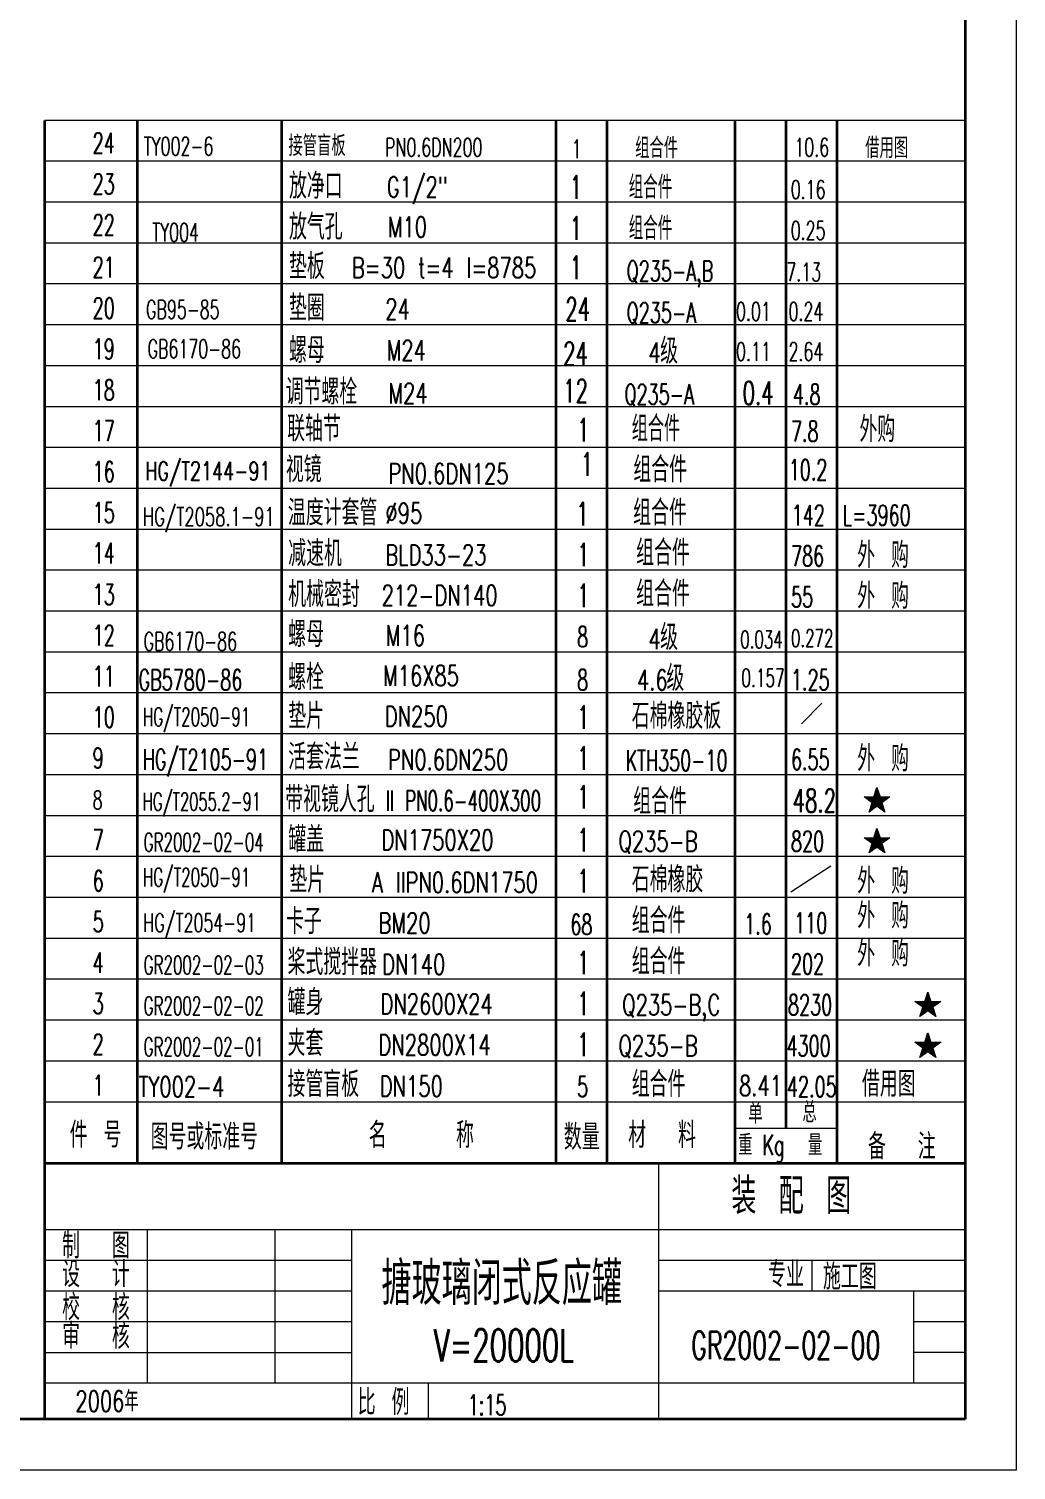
# Model space of a CAD drawing. Extents: x 639 to 1233, y 0 to 841.
# Drawn here: x 1040 to 1233.1, y 0 to 281.9 of the extents above; entities that cross this region are included whole.
import ezdxf

# ---------------------------------------------------------------- set-up
doc = ezdxf.new("R2010")
doc.units = 0
doc.header["$LTSCALE"] = 10
doc.header["$MEASUREMENT"] = 0
doc.layers.get('0').update_dxf_attribs({"linetype": 'CONTINUOUS', "lineweight": 18})
doc.layers.add('1', color=1, linetype='CONTINUOUS', lineweight=35)
doc.layers.add('14', color=7, linetype='CONTINUOUS', lineweight=18)
doc.styles.add('HZ', font='txt', dxfattribs={"width": 0.5, "bigfont": 'hztxt'})
doc.styles.get("Standard").update_dxf_attribs({"font": 'txt.shx', "width": 0.7, "bigfont": 'hztxt.shx'})

msp = doc.modelspace()

# ---------------------------------------------------------------- hatches: boundary and pattern name
at = {"linetype": 'Continuous'}
h = msp.add_hatch(dxfattribs=at)
h.set_pattern_fill('ANSI37', color=256, style=0)
h.set_pattern_definition([(45, (776.3505, -504.51028), (-0.088388348, 0.088388348), []), (135, (776.3505, -504.51028), (-0.088388348, -0.088388348), [])])
h.paths.add_polyline_path([(1205.91389, 133.51788), (1205.31802, 131.68399), (1203.38976, 131.68399), (1204.94976, 130.55059), (1204.35389, 128.7167), (1205.91389, 129.85011), (1207.47388, 128.7167), (1206.87802, 130.55059), (1208.43802, 131.68399), (1206.50975, 131.68399)])
h = msp.add_hatch(dxfattribs=at)
h.set_pattern_fill('ANSI37', color=256, style=0)
h.set_pattern_definition([(45, (776.3505, -512.51028), (-0.088388348, 0.088388348), []), (135, (776.3505, -512.51028), (-0.088388348, -0.088388348), [])])
h.paths.add_polyline_path([(1205.91389, 125.51788), (1205.31802, 123.68399), (1203.38976, 123.68399), (1204.94976, 122.55059), (1204.35389, 120.7167), (1205.91389, 121.85011), (1207.47388, 120.7167), (1206.87802, 122.55059), (1208.43802, 123.68399), (1206.50975, 123.68399)])
h = msp.add_hatch(dxfattribs=at)
h.set_pattern_fill('ANSI37', color=256, style=0)
h.set_pattern_definition([(45, (786.30941, -544.51028), (-0.088388348, 0.088388348), []), (135, (786.30941, -544.51028), (-0.088388348, -0.088388348), [])])
h.paths.add_polyline_path([(1215.87279, 93.51788), (1215.27693, 91.68399), (1213.34867, 91.68399), (1214.90866, 90.55059), (1214.3128, 88.7167), (1215.87279, 89.85011), (1217.43279, 88.7167), (1216.83692, 90.55059), (1218.39692, 91.68399), (1216.46866, 91.68399)])
h = msp.add_hatch(dxfattribs=at)
h.set_pattern_fill('ANSI37', color=256, style=0)
h.set_pattern_definition([(45, (786.30941, -552.51028), (-0.088388348, 0.088388348), []), (135, (786.30941, -552.51028), (-0.088388348, -0.088388348), [])])
h.paths.add_polyline_path([(1215.87279, 85.51788), (1215.27693, 83.68399), (1213.34867, 83.68399), (1214.90866, 82.55059), (1214.3128, 80.7167), (1215.87279, 81.85011), (1217.43279, 80.7167), (1216.83692, 82.55059), (1218.39692, 83.68399), (1216.46866, 83.68399)])

# ---------------------------------------------------------------- linework, layer by layer
for p, q in [((1233.14473, 841), (1233.14473, 0)), ((1223.14473, 264), (1043.14473, 264)), ((1223.14473, 256), (1043.14473, 256)), ((1223.14473, 248), (1043.14473, 248)), ((1223.14473, 240), (1043.14473, 240)), ((1223.14473, 240), (1043.14473, 240)), ((1223.14473, 232), (1043.14473, 232)), ((1223.14473, 224), (1043.14473, 224)), ((1223.14473, 216), (1043.14473, 216)), ((1223.14473, 208), (1043.14473, 208)), ((1223.14473, 208), (1043.14473, 208)), ((1223.14473, 200), (1043.14473, 200)), ((1223.14473, 192), (1043.14473, 192)), ((1223.14473, 184), (1043.14473, 184)), ((1223.14473, 176), (1043.14473, 176)), ((1223.14473, 168), (1043.14473, 168)), ((1223.14473, 160), (1043.14473, 160)), ((1223.14473, 152), (1043.14473, 152)), ((1195.14473, 150), (1191.14473, 146)), ((1223.14473, 144), (1043.14473, 144)), ((1223.14473, 136), (1043.14473, 136)), ((1223.14473, 128), (1043.14473, 128)), ((1223.14473, 120), (1043.14473, 120)), ((1223.14473, 112), (1043.14473, 112)), ((1223.14473, 104), (1043.14473, 104)), ((1223.14473, 96), (1043.14473, 96)), ((1223.14473, 88), (1043.14473, 88)), ((1223.14473, 80), (1043.14473, 80)), ((1223.14473, 72), (1043.14473, 72)), ((1178.14473, 66.88162), (1198.14473, 66.88162)), ((1043.14473, 60), (1223.14473, 60)), ((1163.14473, 60), (1163.14473, 10)), ((1223.14473, 47), (1043.14473, 47)), ((1063.14473, 47), (1063.14473, 17)), ((1088.14473, 47), (1088.14473, 17)), ((1103.14473, 47), (1103.14473, 10)), ((1103.14473, 41), (1043.14473, 41)), ((1223.14473, 41), (1163.14473, 41)), ((1223.14473, 41), (1163.14473, 41)), ((1193.14473, 41), (1193.14473, 35)), ((1103.14473, 35), (1043.14473, 35)), ((1223.14473, 35), (1163.14473, 35)), ((1223.14473, 35), (1163.14473, 35)), ((1213.14473, 17), (1213.14473, 35)), ((1103.14473, 29), (1043.14473, 29)), ((1223.14473, 29), (1213.14473, 29)), ((1043.14473, 23), (1103.14473, 23)), ((1223.14473, 23), (1213.14473, 23)), ((1163.14473, 20), (1163.14473, 10)), ((1223.14473, 17), (1043.14473, 17)), ((1118.14473, 17), (1118.14473, 10)), ((1233.14473, 0), (639.14473, 0))]:
    msp.add_line(p, q)
for p, q in [((1205.31802, 131.68399), (1205.91389, 133.51788)), ((1205.91389, 133.51788), (1206.50975, 131.68399)), ((1204.94976, 130.55059), (1203.38976, 131.68399)), ((1203.38976, 131.68399), (1205.31802, 131.68399)), ((1204.35389, 128.7167), (1204.94976, 130.55059)), ((1205.91389, 129.85011), (1204.35389, 128.7167)), ((1207.47388, 128.7167), (1205.91389, 129.85011)), ((1206.50975, 131.68399), (1208.43802, 131.68399)), ((1208.43802, 131.68399), (1206.87802, 130.55059)), ((1206.87802, 130.55059), (1207.47388, 128.7167)), ((1205.31802, 123.68399), (1205.91389, 125.51788)), ((1205.91389, 125.51788), (1206.50975, 123.68399)), ((1204.94976, 122.55059), (1203.38976, 123.68399)), ((1203.38976, 123.68399), (1205.31802, 123.68399)), ((1204.35389, 120.7167), (1204.94976, 122.55059)), ((1205.91389, 121.85011), (1204.35389, 120.7167)), ((1207.47388, 120.7167), (1205.91389, 121.85011)), ((1206.50975, 123.68399), (1208.43802, 123.68399)), ((1208.43802, 123.68399), (1206.87802, 122.55059)), ((1206.87802, 122.55059), (1207.47388, 120.7167)), ((1215.27693, 91.68399), (1215.87279, 93.51788)), ((1215.87279, 93.51788), (1216.46866, 91.68399)), ((1214.90866, 90.55059), (1213.34867, 91.68399)), ((1213.34867, 91.68399), (1215.27693, 91.68399)), ((1214.3128, 88.7167), (1214.90866, 90.55059)), ((1216.46866, 91.68399), (1218.39692, 91.68399)), ((1218.39692, 91.68399), (1216.83692, 90.55059)), ((1216.83692, 90.55059), (1217.43279, 88.7167)), ((1215.87279, 89.85011), (1214.3128, 88.7167)), ((1217.43279, 88.7167), (1215.87279, 89.85011)), ((1215.27693, 83.68399), (1215.87279, 85.51788)), ((1215.87279, 85.51788), (1216.46866, 83.68399)), ((1213.34867, 83.68399), (1215.27693, 83.68399)), ((1214.90866, 82.55059), (1213.34867, 83.68399)), ((1214.3128, 80.7167), (1214.90866, 82.55059)), ((1215.87279, 81.85011), (1214.3128, 80.7167)), ((1217.43279, 80.7167), (1215.87279, 81.85011)), ((1216.46866, 83.68399), (1218.39692, 83.68399)), ((1218.39692, 83.68399), (1216.83692, 82.55059)), ((1216.83692, 82.55059), (1217.43279, 80.7167))]:
    msp.add_line(p, q, dxfattribs=at)
at = {"color": 0, "linetype": 'Continuous'}
msp.add_line((1189.04393, 113.10959), (1196.91484, 118.16859), dxfattribs=at)
at = {"layer": '1'}
for p, q in [((1223.14473, 816), (1223.14473, 10)), ((1043.14473, 10), (1043.14473, 264)), ((1061.27193, 60), (1061.27193, 264)), ((1089.48245, 60), (1089.48245, 264)), ((1143.14473, 60), (1143.14473, 264)), ((1153.14473, 60), (1153.14473, 264)), ((1178.14473, 60), (1178.14473, 264)), ((1188.14473, 66.88162), (1188.14473, 264)), ((1198.14473, 60), (1198.14473, 264)), ((1223.14473, 60), (1043.14473, 60)), ((1223.14473, 10), (649.14473, 10))]:
    msp.add_line(p, q, dxfattribs=at)

# ---------------------------------------------------------------- texts
for s, height, width, p in [('24', 4, 0.63, (1052.48586, 257.56029)), ('TY002-6', 3.6, 0.63, (1062.48431, 257.1393)), ('PN0.6DN200', 3.6, 0.63, (1109.68311, 256.91993)), ('1', 3.6, 0.63, (1146.18371, 256.59948)), ('10.6', 3.6, 0.63, (1189.75314, 256.92649)), ('23', 4, 0.63, (1052.48586, 249.56029)), ('22', 4, 0.63, (1052.48586, 241.56029)), ('TY004', 3.6, 0.63, (1064.14473, 240.29335)), ('21', 4, 0.63, (1052.48586, 233.27108)), ('20', 4, 0.63, (1052.48586, 225.27108)), ('GB95-85', 3.6, 0.63, (1062.92953, 225.20412)), ('19', 4, 0.63, (1052.48586, 217.27108)), ('GB6170-86', 3.6, 0.63, (1063.23333, 217.50771)), ('18', 4, 0.63, (1052.48586, 209.27108)), ('组合件', 5, 0.63, (1157.94046, 201.196)), ('17', 4, 0.63, (1052.48586, 201.27108)), ('1', 4.5, 0.63, (1147.25535, 201.196)), ('7.8', 4, 0.63, (1189.09083, 201.196)), ('HG/T2144-91', 3.6, 0.7, (1062.77361, 193.61597)), ('16', 4, 0.63, (1052.48586, 193.27108)), ('15', 4, 0.63, (1052.48586, 185.27108)), ('HG/T2058.1-91', 3.6, 0.65, (1062.31732, 184.68465)), ('14', 4, 0.63, (1052.48586, 177.3489)), ('1', 4.5, 0.63, (1147.25535, 176.794)), ('786', 4, 0.63, (1189.09083, 176.794)), ('13', 4, 0.63, (1052.48586, 169.27108)), ('1', 4.5, 0.63, (1147.25535, 168.794)), ('55', 4, 0.63, (1189.09083, 168.794)), ('12', 4, 0.63, (1052.48586, 161.27108)), ('GB6170-86', 3.6, 0.63, (1062.45476, 160.29335)), ('8', 4, 0.63, (1147.25535, 161)), ('0.272', 3.42, 0.63, (1189.09083, 161)), ('11', 4, 0.63, (1052.48586, 153.27108)), ('GB5780-86', 4, 0.63, (1061.45477, 152.582)), ('8', 4, 0.63, (1147.25535, 152.582)), ('0.157', 3.5, 0.63, (1179.36893, 153.21236)), ('1.25', 4, 0.63, (1189.09083, 152.582)), ('HG/T2050-91', 3.6, 0.6, (1062.30397, 145.52762)), ('1', 4.5, 0.63, (1147.25535, 145)), ('10', 4, 0.63, (1052.48586, 145.27108)), ('9', 4, 0.63, (1052.48586, 137.27108)), ('HG/T2105-91', 4, 0.63, (1062.28477, 137)), ('1', 4.5, 0.63, (1147.25535, 137)), ('6.55', 4, 0.63, (1189.09083, 137)), ('KTH350-10', 4, 0.63, (1156.71626, 136.79621)), ('8', 3.6, 0.63, (1052.48586, 129.27108)), ('HG/T2055.2-91', 3.5, 0.6, (1062.28477, 129)), ('7', 4, 0.63, (1052.48586, 121.27108)), ('GR2002-02-04', 3.6, 0.6, (1062.45477, 121)), ('1', 4.5, 0.63, (1147.25535, 121)), ('820', 4, 0.63, (1189.09083, 121)), ('HG/T2050-91', 3.6, 0.6, (1062.30397, 114.1611)), ('6', 4, 0.63, (1052.48586, 113.27108)), ('1', 4.5, 0.63, (1147.25535, 113)), ('5', 4, 0.63, (1052.48586, 105.27108)), ('HG/T2054-91', 3.6, 0.63, (1062.39854, 105.25689)), ('68', 4, 0.63, (1145.91932, 104.73904)), ('1.6', 4, 0.63, (1179.95114, 104.81448)), ('110', 4, 0.63, (1189.72001, 105)), ('1', 4.5, 0.63, (1147.25535, 97)), ('4', 4, 0.63, (1052.48586, 97.27108)), ('GR2002-02-03', 3.6, 0.6, (1062.45477, 97)), ('202', 4, 0.63, (1189.09083, 97)), ('3', 4, 0.63, (1052.48586, 89.27108)), ('1', 4.5, 0.63, (1147.25535, 89)), ('GR2002-02-02', 3.6, 0.6, (1062.45477, 89)), ('8230', 4, 0.63, (1188.51058, 89)), ('2', 4, 0.63, (1052.48586, 81.27108)), ('GR2002-02-01', 3.6, 0.6, (1062.45477, 81)), ('1', 4.5, 0.63, (1147.25535, 81)), ('4300', 4, 0.63, (1188.22046, 81)), ('1', 4, 0.63, (1052.48586, 73.27108)), ('5', 4, 0.63, (1147.25535, 72.99512)), ('8.41', 4, 0.7, (1178.92493, 73.19339)), ('42.05', 4, 0.63, (1188.30294, 72.99512)), ('Kg', 4, 0.63, (1183.50321, 61.59179)), ('V=20000L', 6.3, 0.63, (1119.27105, 21.24945)), ('GR2002-02-00', 5.4, 0.63, (1169.55614, 21.69899)), ('1:15', 4, 0.63, (1125.85669, 10.75862))]:
    msp.add_text(s, height=height, dxfattribs=dict(width=width)).set_placement(p)
at = {"style": 'HZ', "width": 0.7}
for s, height, p in [('接管盲板', 4, (1090.77975, 257.03664)), ('组合件', 4, (1158.61489, 256.59948)), ('借用图', 4, (1203.61489, 256.59948)), ('联轴节', 5, (1090.53105, 201.196)), ('外购', 5, (1202.48873, 201.066)), ('减速机', 5, (1090.7361, 176.794)), ('组合件', 5, (1158.80353, 176.93193)), ('外 购', 5, (1202.05873, 176.469)), ('机械密封 ', 5, (1090.7361, 168.794)), ('组合件', 5, (1158.80353, 168.93193)), ('外 购', 5, (1202.05873, 168.469)), ('螺母 ', 5, (1090.7361, 161)), ('螺栓', 5, (1090.7361, 152.582)), ('垫片 ', 5, (1090.7361, 145)), ('石棉橡胶板', 5, (1157.94046, 145)), ('活套法兰 ', 5, (1090.7361, 137)), ('外 购', 5, (1202.05873, 136.675)), ('罐盖 ', 5, (1090.76554, 120.84877)), ('Q235-B', 4, (1155.3266, 121)), ('垫片 ', 5, (1090.95783, 112.94173)), ('石棉橡胶', 5, (1157.94046, 113)), ('外 购', 5, (1202.05873, 112.72872)), ('卡子 ', 5, (1090.31153, 104.84877)), ('组合件', 5, (1157.94046, 105)), ('外 购', 5, (1202.05873, 105.94352)), ('桨式搅拌器 ', 5, (1090.6142, 96.84877)), ('组合件', 5, (1157.94046, 97)), ('外 购', 5, (1202.05873, 98.5121)), ('罐身 ', 5, (1090.6142, 89)), ('Q235-B,C', 4, (1156.05946, 89)), ('夹套 ', 5, (1090.6142, 81)), ('Q235-B', 4, (1155.3266, 81)), ('TY002-4', 4, (1061.45477, 73)), ('接管盲板', 5, (1090.61421, 72.99512)), ('组合件', 5, (1157.94046, 72.99512)), ('借用图', 5, (1202.97358, 73.03911)), ('单', 4, (1180.73715, 67.77762)), ('总', 4, (1191.32606, 68.00161)), ('件 号', 5, (1047.99894, 63.09312)), ('图号或标准号', 5, (1063.83575, 62.70379)), ('名    称', 5, (1106.50228, 63.01768)), ('数量', 5, (1144.66285, 62.66121)), ('材  料', 5, (1157.25954, 63.03485)), ('重    量', 4, (1178.75604, 61.59179)), ('备  注', 5, (1204.15215, 60.80418)), ('装 配 图', 7, (1177.43562, 50.11369)), ('制  图', 5, (1046.51377, 41.40309)), ('设  计', 5, (1046.51377, 35.79833)), ('搪玻璃闭式反应罐', 8.4, (1108.99055, 32.31351)), ('专业', 5, (1184.61336, 35.79833)), ('施工图', 5, (1195.35702, 35.33647)), ('校  核', 5, (1046.51377, 29.3313)), ('审  核', 5, (1046.51377, 23.72654)), ('2006年', 4, (1049.10314, 11.50237)), ('比 例', 5, (1104.34297, 10.79248))]:
    msp.add_text(s, height=height, dxfattribs=at).set_placement(p)
at = {"linetype": 'Continuous', "width": 0.7}
for s, height, p in [('G1/2"', 4, (1110.03798, 248.96599)), ('M10', 4, (1110.21667, 241.14455)), ('B=30 t=4 l=8785', 4, (1103.19057, 233.18414)), (' 24', 4, (1107.22355, 225.0806)), (' M24', 4, (1107.49259, 217.02539)), ('级', 5, (1163.49601, 216.39755)), (' M24', 4, (1107.8256, 208.62024)), ('PN0.6DN125', 4, (1110.32022, 192.91528)), ('%%c95', 4, (1109.75557, 185.16326)), ('BLD33-23', 4, (1109.72551, 176.99525)), ('212-DN140', 4, (1109.01633, 169.0806)), ('M16', 4, (1109.8101, 161.24091)), ('级', 5, (1163.49601, 160.39755)), ('级', 5, (1164.72021, 152.39755)), ('M16X85', 4, (1109.27202, 153.37534)), (' DN250', 4, (1107.11433, 145.4271)), ('PN0.6DN250', 4, (1110.25233, 136.96862)), ('DN1750X20', 4, (1108.94894, 121.26659)), ('A IIPN0.6DN1750', 4, (1107.10192, 112.95385)), ('BM20', 4, (1108.39876, 105.00506)), ('DN140', 4, (1109.09472, 96.926)), ('DN2600X24', 4, (1108.78453, 89.17726)), ('DN2800X14', 4, (1108.38097, 81.17726)), ('DN150', 4, (1108.62452, 73.11032))]:
    msp.add_text(s, height=height, dxfattribs=at).set_placement(p)
at = {"layer": '14', "style": 'HZ'}
for s, height, width, p in [('放净口 ', 5, 0.7, (1090.89214, 248.66)), ('放气孔 ', 5, 0.7, (1090.89214, 240.66)), ('垫板 ', 5, 0.7, (1090.89214, 232.953)), ('垫圈 ', 5, 0.7, (1090.89214, 224.82)), ('螺母 ', 5, 0.7, (1090.89214, 216.551)), ('4', 4, 0.7, (1161.21773, 216.551)), ('调节螺栓 ', 5, 0.7, (1090.24219, 208.418)), ('视镜', 5, 0.7, (1090.27543, 193.21521)), ('组合件', 5, 0.7, (1158.25398, 193.21521)), ('温度计套管 ', 5, 0.7, (1090.67019, 184.763)), ('组合件', 5, 0.7, (1158.21719, 184.763)), ('4', 4, 0.7, (1161.21773, 160.551)), ('4.6', 4, 0.7, (1158.97337, 152.551)), ('带视镜人孔 ', 5, 0.7, (1090.14654, 128.695)), ('II PN0.6-400X300', 4, 0.6, (1109.78816, 128.9412)), ('组合件', 5, 0.7, (1158.23173, 128.341))]:
    msp.add_text(s, height=height, dxfattribs=dict(at, width=width)).set_placement(p)
at = {"layer": '14', "width": 0.63}
for s, height, p in [('1', 4.5, (1145.80373, 248.66)), ('组合件', 4.5, (1157.36273, 248.66)), ('0.16', 3.6, (1189.04273, 248.66)), ('组合件', 4.5, (1157.36273, 240.66)), ('1', 4.5, (1145.80373, 240.66)), ('0.25', 3.6, (1189.04273, 240.66)), ('1', 4.5, (1145.80373, 232.953)), ('Q235-A,B', 4, (1156.93673, 232.524)), ('7.13', 3.6, (1188.18773, 232.524)), ('24', 4.5, (1144.94873, 224.82)), ('Q235-A', 4, (1156.93673, 224.391)), ('0.01', 3.6, (1178.34173, 224.82)), ('0.24', 3.6, (1188.61673, 224.82)), ('24', 4.5, (1144.51973, 216.122)), ('0.11', 3.6, (1178.34173, 216.98)), ('2.64', 3.6, (1188.61673, 216.98)), ('12', 4.5, (1144.51973, 208.844)), ('Q235-A', 4, (1156.50773, 208.418)), ('0.4', 4.5, (1179.62573, 208.418)), ('4.8', 4, (1189.47173, 208.418)), ('1', 4.5, (1147.97898, 194.49921)), ('10.2', 4, (1188.64998, 193.64121)), ('1', 4.5, (1147.08973, 184.763)), ('142', 4, (1189.22603, 184.76406)), ('L=3960', 4, (1199.22603, 184.76406)), ('0.034', 3.42, (1179.16684, 160.7642)), ('1', 4.5, (1147.25173, 129.406)), ('48.2', 4.5, (1189.40773, 128.695))]:
    msp.add_text(s, height=height, dxfattribs=at).set_placement(p)

doc.saveas('drawing.dxf')
